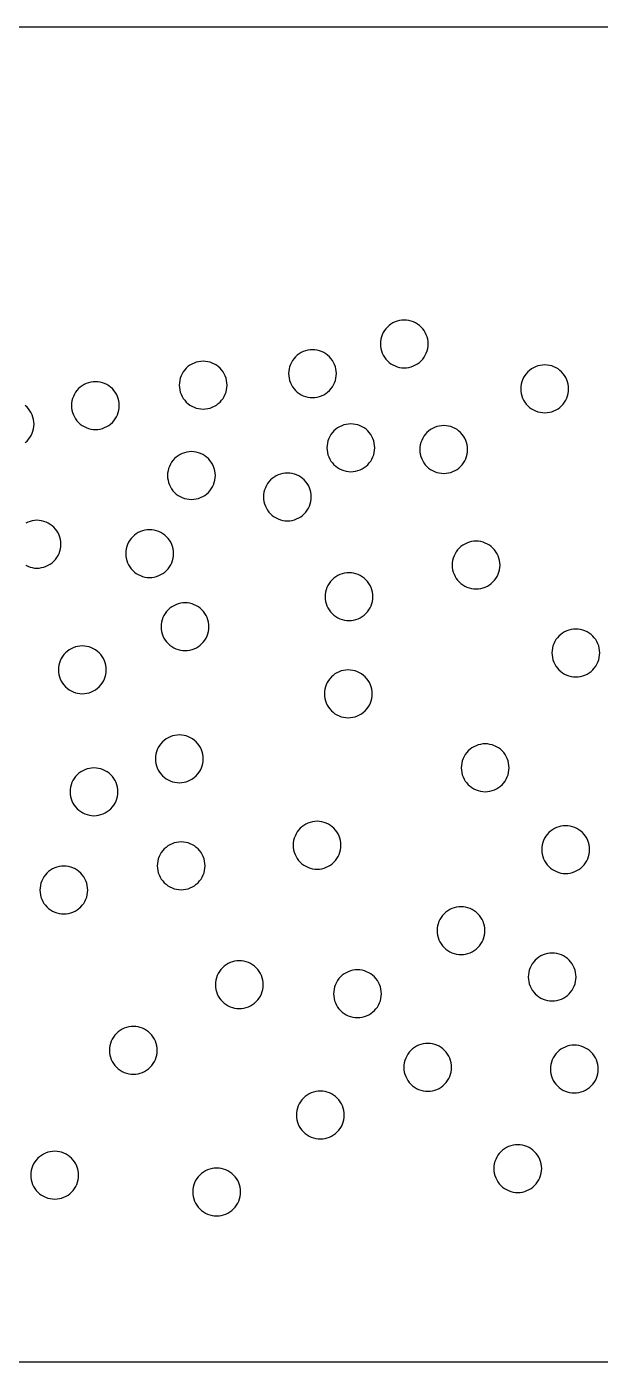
# Model space of a CAD drawing. Header units: millimetres. Extents: x 0 to 406, y 0 to 84.
# Drawn here: x 173.8 to 209.8, y 0 to 83.8 of the extents above; entities that cross this region are included whole.
import ezdxf

# ---------------------------------------------------------------- set-up
doc = ezdxf.new("R2010")
doc.units = ezdxf.units.MM

msp = doc.modelspace()

# ---------------------------------------------------------------- linework, layer by layer
at = {"color": 0}
for points in [[(0, 0), (0, 83.82), (406.4, 83.82), (406.4, 0), (0, 0)], [(198.567, 62.852), (198.666, 62.961), (198.753, 63.079), (198.829, 63.205), (198.892, 63.338), (198.942, 63.477), (198.977, 63.62), (198.999, 63.765), (199.006, 63.912), (198.999, 64.059), (198.977, 64.205), (198.942, 64.348), (198.892, 64.486), (198.829, 64.62), (198.753, 64.746), (198.666, 64.864), (198.567, 64.973), (198.458, 65.072), (198.34, 65.16), (198.213, 65.235), (198.08, 65.298), (197.942, 65.348), (197.799, 65.384), (197.653, 65.405), (197.506, 65.412), (197.359, 65.405), (197.214, 65.384), (197.071, 65.348), (196.932, 65.298), (196.799, 65.235), (196.673, 65.16), (196.555, 65.072), (196.446, 64.973), (196.347, 64.864), (196.259, 64.746), (196.183, 64.62), (196.12, 64.486), (196.071, 64.348), (196.035, 64.205), (196.013, 64.059), (196.006, 63.912), (196.013, 63.765), (196.035, 63.62), (196.071, 63.477), (196.12, 63.338), (196.183, 63.205), (196.259, 63.079), (196.347, 62.961), (196.446, 62.852), (196.555, 62.753), (196.673, 62.665), (196.799, 62.59), (196.932, 62.527), (197.071, 62.477), (197.214, 62.441), (197.359, 62.42), (197.506, 62.412), (197.653, 62.42), (197.799, 62.441), (197.942, 62.477), (198.08, 62.527), (198.213, 62.59), (198.34, 62.665), (198.458, 62.753), (198.567, 62.852)], [(192.808, 60.986), (192.907, 61.095), (192.994, 61.213), (193.07, 61.339), (193.133, 61.472), (193.183, 61.611), (193.218, 61.754), (193.24, 61.899), (193.247, 62.046), (193.24, 62.193), (193.218, 62.339), (193.183, 62.482), (193.133, 62.62), (193.07, 62.753), (192.994, 62.88), (192.907, 62.998), (192.808, 63.107), (192.699, 63.206), (192.581, 63.293), (192.454, 63.369), (192.321, 63.432), (192.183, 63.482), (192.04, 63.517), (191.894, 63.539), (191.747, 63.546), (191.6, 63.539), (191.455, 63.517), (191.312, 63.482), (191.173, 63.432), (191.04, 63.369), (190.914, 63.293), (190.796, 63.206), (190.686, 63.107), (190.588, 62.998), (190.5, 62.88), (190.424, 62.753), (190.361, 62.62), (190.312, 62.482), (190.276, 62.339), (190.254, 62.193), (190.247, 62.046), (190.254, 61.899), (190.276, 61.754), (190.312, 61.611), (190.361, 61.472), (190.424, 61.339), (190.5, 61.213), (190.588, 61.095), (190.686, 60.986), (190.796, 60.887), (190.914, 60.799), (191.04, 60.723), (191.173, 60.66), (191.312, 60.611), (191.455, 60.575), (191.6, 60.553), (191.747, 60.546), (191.894, 60.553), (192.04, 60.575), (192.183, 60.611), (192.321, 60.66), (192.454, 60.723), (192.581, 60.799), (192.699, 60.887), (192.808, 60.986)], [(185.838, 60.166), (185.947, 60.265), (186.046, 60.374), (186.133, 60.492), (186.209, 60.618), (186.272, 60.751), (186.321, 60.89), (186.357, 61.033), (186.379, 61.178), (186.386, 61.325), (186.379, 61.472), (186.357, 61.618), (186.321, 61.761), (186.272, 61.899), (186.209, 62.032), (186.133, 62.159), (186.046, 62.277), (185.947, 62.386), (185.838, 62.485), (185.719, 62.572), (185.593, 62.648), (185.46, 62.711), (185.321, 62.761), (185.179, 62.796), (185.033, 62.818), (184.886, 62.825), (184.739, 62.818), (184.593, 62.796), (184.451, 62.761), (184.312, 62.711), (184.179, 62.648), (184.053, 62.572), (183.934, 62.485), (183.825, 62.386), (183.727, 62.277), (183.639, 62.159), (183.563, 62.032), (183.5, 61.899), (183.451, 61.761), (183.415, 61.618), (183.393, 61.472), (183.386, 61.325), (183.393, 61.178), (183.415, 61.033), (183.451, 60.89), (183.5, 60.751), (183.563, 60.618), (183.639, 60.492), (183.727, 60.374), (183.825, 60.265), (183.934, 60.166), (184.053, 60.078), (184.179, 60.002), (184.312, 59.939), (184.451, 59.89), (184.593, 59.854), (184.739, 59.832), (184.886, 59.825), (185.033, 59.832), (185.179, 59.854), (185.321, 59.89), (185.46, 59.939), (185.593, 60.002), (185.719, 60.078), (185.838, 60.166)], [(207.275, 59.932), (207.385, 60.031), (207.483, 60.14), (207.571, 60.258), (207.647, 60.384), (207.71, 60.517), (207.759, 60.656), (207.795, 60.799), (207.817, 60.944), (207.824, 61.091), (207.817, 61.238), (207.795, 61.384), (207.759, 61.527), (207.71, 61.665), (207.647, 61.798), (207.571, 61.925), (207.483, 62.043), (207.385, 62.152), (207.275, 62.251), (207.157, 62.339), (207.031, 62.414), (206.898, 62.477), (206.759, 62.527), (206.616, 62.562), (206.471, 62.584), (206.324, 62.591), (206.177, 62.584), (206.031, 62.562), (205.888, 62.527), (205.75, 62.477), (205.617, 62.414), (205.49, 62.339), (205.372, 62.251), (205.263, 62.152), (205.164, 62.043), (205.077, 61.925), (205.001, 61.798), (204.938, 61.665), (204.888, 61.527), (204.853, 61.384), (204.831, 61.238), (204.824, 61.091), (204.831, 60.944), (204.853, 60.799), (204.888, 60.656), (204.938, 60.517), (205.001, 60.384), (205.077, 60.258), (205.164, 60.14), (205.263, 60.031), (205.372, 59.932), (205.49, 59.844), (205.617, 59.768), (205.75, 59.705), (205.888, 59.656), (206.031, 59.62), (206.177, 59.599), (206.324, 59.591), (206.471, 59.599), (206.616, 59.62), (206.759, 59.656), (206.898, 59.705), (207.031, 59.768), (207.157, 59.844), (207.275, 59.932)], [(179.187, 58.982), (179.286, 59.091), (179.373, 59.21), (179.449, 59.336), (179.512, 59.469), (179.562, 59.608), (179.597, 59.75), (179.619, 59.896), (179.626, 60.043), (179.619, 60.19), (179.597, 60.336), (179.562, 60.478), (179.512, 60.617), (179.449, 60.75), (179.373, 60.876), (179.286, 60.995), (179.187, 61.104), (179.078, 61.203), (178.96, 61.29), (178.833, 61.366), (178.7, 61.429), (178.562, 61.478), (178.419, 61.514), (178.273, 61.536), (178.126, 61.543), (177.979, 61.536), (177.834, 61.514), (177.691, 61.478), (177.552, 61.429), (177.419, 61.366), (177.293, 61.29), (177.175, 61.203), (177.066, 61.104), (176.967, 60.995), (176.879, 60.876), (176.803, 60.75), (176.74, 60.617), (176.691, 60.478), (176.655, 60.336), (176.633, 60.19), (176.626, 60.043), (176.633, 59.896), (176.655, 59.75), (176.691, 59.608), (176.74, 59.469), (176.803, 59.336), (176.879, 59.21), (176.967, 59.091), (177.066, 58.982), (177.175, 58.884), (177.293, 58.796), (177.419, 58.72), (177.552, 58.657), (177.691, 58.608), (177.834, 58.572), (177.979, 58.55), (178.126, 58.543), (178.273, 58.55), (178.419, 58.572), (178.562, 58.608), (178.7, 58.657), (178.833, 58.72), (178.96, 58.796), (179.078, 58.884), (179.187, 58.982)], [(173.832, 57.818), (173.931, 57.927), (174.019, 58.045), (174.095, 58.171), (174.157, 58.304), (174.207, 58.443), (174.243, 58.586), (174.264, 58.731), (174.272, 58.878), (174.264, 59.025), (174.243, 59.171), (174.207, 59.314), (174.157, 59.452), (174.095, 59.585), (174.019, 59.712), (173.931, 59.83), (173.832, 59.939), (173.723, 60.038)], [(195.216, 56.332), (195.315, 56.441), (195.403, 56.56), (195.479, 56.686), (195.541, 56.819), (195.591, 56.958), (195.627, 57.1), (195.648, 57.246), (195.656, 57.393), (195.648, 57.54), (195.627, 57.686), (195.591, 57.828), (195.541, 57.967), (195.479, 58.1), (195.403, 58.226), (195.315, 58.345), (195.216, 58.454), (195.107, 58.553), (194.989, 58.64), (194.863, 58.716), (194.73, 58.779), (194.591, 58.828), (194.448, 58.864), (194.303, 58.886), (194.156, 58.893), (194.009, 58.886), (193.863, 58.864), (193.72, 58.828), (193.582, 58.779), (193.449, 58.716), (193.322, 58.64), (193.204, 58.553), (193.095, 58.454), (192.996, 58.345), (192.908, 58.226), (192.833, 58.1), (192.77, 57.967), (192.72, 57.828), (192.684, 57.686), (192.663, 57.54), (192.656, 57.393), (192.663, 57.246), (192.684, 57.1), (192.72, 56.958), (192.77, 56.819), (192.833, 56.686), (192.908, 56.56), (192.996, 56.441), (193.095, 56.332), (193.204, 56.234), (193.322, 56.146), (193.449, 56.07), (193.582, 56.007), (193.72, 55.958), (193.863, 55.922), (194.009, 55.9), (194.156, 55.893), (194.303, 55.9), (194.448, 55.922), (194.591, 55.958), (194.73, 56.007), (194.863, 56.07), (194.989, 56.146), (195.107, 56.234), (195.216, 56.332)], [(201.047, 56.224), (201.146, 56.333), (201.234, 56.451), (201.309, 56.577), (201.372, 56.71), (201.422, 56.849), (201.457, 56.992), (201.479, 57.137), (201.486, 57.284), (201.479, 57.431), (201.457, 57.577), (201.422, 57.72), (201.372, 57.858), (201.309, 57.991), (201.234, 58.118), (201.146, 58.236), (201.047, 58.345), (200.938, 58.444), (200.82, 58.532), (200.693, 58.607), (200.56, 58.67), (200.422, 58.72), (200.279, 58.755), (200.133, 58.777), (199.986, 58.784), (199.839, 58.777), (199.694, 58.755), (199.551, 58.72), (199.412, 58.67), (199.279, 58.607), (199.153, 58.532), (199.035, 58.444), (198.926, 58.345), (198.827, 58.236), (198.739, 58.118), (198.663, 57.991), (198.6, 57.858), (198.551, 57.72), (198.515, 57.577), (198.494, 57.431), (198.486, 57.284), (198.494, 57.137), (198.515, 56.992), (198.551, 56.849), (198.6, 56.71), (198.663, 56.577), (198.739, 56.451), (198.827, 56.333), (198.926, 56.224), (199.035, 56.125), (199.153, 56.037), (199.279, 55.961), (199.412, 55.899), (199.551, 55.849), (199.694, 55.813), (199.839, 55.792), (199.986, 55.784), (200.133, 55.792), (200.279, 55.813), (200.422, 55.849), (200.56, 55.899), (200.693, 55.961), (200.82, 56.037), (200.938, 56.125), (201.047, 56.224)], [(173.723, 57.719), (173.832, 57.818)], [(185.212, 54.591), (185.311, 54.7), (185.399, 54.818), (185.475, 54.944), (185.538, 55.077), (185.587, 55.216), (185.623, 55.359), (185.645, 55.504), (185.652, 55.651), (185.645, 55.798), (185.623, 55.944), (185.587, 56.087), (185.538, 56.225), (185.475, 56.358), (185.399, 56.485), (185.311, 56.603), (185.212, 56.712), (185.103, 56.811), (184.985, 56.899), (184.859, 56.974), (184.726, 57.037), (184.587, 57.087), (184.444, 57.123), (184.299, 57.144), (184.152, 57.151), (184.005, 57.144), (183.859, 57.123), (183.716, 57.087), (183.578, 57.037), (183.445, 56.974), (183.318, 56.899), (183.2, 56.811), (183.091, 56.712), (182.992, 56.603), (182.905, 56.485), (182.829, 56.358), (182.766, 56.225), (182.716, 56.087), (182.681, 55.944), (182.659, 55.798), (182.652, 55.651), (182.659, 55.504), (182.681, 55.359), (182.716, 55.216), (182.766, 55.077), (182.829, 54.944), (182.905, 54.818), (182.992, 54.7), (183.091, 54.591), (183.2, 54.492), (183.318, 54.404), (183.445, 54.328), (183.578, 54.266), (183.716, 54.216), (183.859, 54.18), (184.005, 54.159), (184.152, 54.151), (184.299, 54.159), (184.444, 54.18), (184.587, 54.216), (184.726, 54.266), (184.859, 54.328), (184.985, 54.404), (185.103, 54.492), (185.212, 54.591)], [(191.236, 53.251), (191.335, 53.36), (191.423, 53.478), (191.498, 53.604), (191.561, 53.737), (191.611, 53.876), (191.647, 54.019), (191.668, 54.164), (191.675, 54.311), (191.668, 54.458), (191.647, 54.604), (191.611, 54.747), (191.561, 54.885), (191.498, 55.019), (191.423, 55.145), (191.335, 55.263), (191.236, 55.372), (191.127, 55.471), (191.009, 55.559), (190.883, 55.634), (190.749, 55.697), (190.611, 55.747), (190.468, 55.783), (190.322, 55.804), (190.175, 55.811), (190.028, 55.804), (189.883, 55.783), (189.74, 55.747), (189.601, 55.697), (189.468, 55.634), (189.342, 55.559), (189.224, 55.471), (189.115, 55.372), (189.016, 55.263), (188.928, 55.145), (188.853, 55.019), (188.79, 54.885), (188.74, 54.747), (188.704, 54.604), (188.683, 54.458), (188.675, 54.311), (188.683, 54.164), (188.704, 54.019), (188.74, 53.876), (188.79, 53.737), (188.853, 53.604), (188.928, 53.478), (189.016, 53.36), (189.115, 53.251), (189.224, 53.152), (189.342, 53.064), (189.468, 52.989), (189.601, 52.926), (189.74, 52.876), (189.883, 52.84), (190.028, 52.819), (190.175, 52.811), (190.322, 52.819), (190.468, 52.84), (190.611, 52.876), (190.749, 52.926), (190.883, 52.989), (191.009, 53.064), (191.127, 53.152), (191.236, 53.251)], [(175.517, 50.281), (175.616, 50.39), (175.704, 50.509), (175.779, 50.635), (175.842, 50.768), (175.892, 50.906), (175.928, 51.049), (175.949, 51.195), (175.956, 51.342), (175.949, 51.489), (175.928, 51.635), (175.892, 51.777), (175.842, 51.916), (175.779, 52.049), (175.704, 52.175), (175.616, 52.294), (175.517, 52.403), (175.408, 52.501), (175.29, 52.589), (175.164, 52.665), (175.03, 52.728), (174.892, 52.777), (174.749, 52.813), (174.603, 52.835), (174.456, 52.842), (174.309, 52.835), (174.164, 52.813), (174.021, 52.777), (173.882, 52.728), (173.749, 52.665)], [(182.586, 49.693), (182.685, 49.802), (182.773, 49.921), (182.848, 50.047), (182.911, 50.18), (182.961, 50.318), (182.997, 50.461), (183.018, 50.607), (183.025, 50.754), (183.018, 50.901), (182.997, 51.046), (182.961, 51.189), (182.911, 51.328), (182.848, 51.461), (182.773, 51.587), (182.685, 51.705), (182.586, 51.815), (182.477, 51.913), (182.359, 52.001), (182.233, 52.077), (182.099, 52.14), (181.961, 52.189), (181.818, 52.225), (181.672, 52.247), (181.525, 52.254), (181.378, 52.247), (181.233, 52.225), (181.09, 52.189), (180.951, 52.14), (180.818, 52.077), (180.692, 52.001), (180.574, 51.913), (180.465, 51.815), (180.366, 51.705), (180.278, 51.587), (180.203, 51.461), (180.14, 51.328), (180.09, 51.189), (180.054, 51.046), (180.033, 50.901), (180.025, 50.754), (180.033, 50.607), (180.054, 50.461), (180.09, 50.318), (180.14, 50.18), (180.203, 50.047), (180.278, 49.921), (180.366, 49.802), (180.465, 49.693), (180.574, 49.594), (180.692, 49.507), (180.818, 49.431), (180.951, 49.368), (181.09, 49.318), (181.233, 49.283), (181.378, 49.261), (181.525, 49.254), (181.672, 49.261), (181.818, 49.283), (181.961, 49.318), (182.099, 49.368), (182.233, 49.431), (182.359, 49.507), (182.477, 49.594), (182.586, 49.693)], [(203.076, 48.972), (203.175, 49.081), (203.263, 49.199), (203.339, 49.325), (203.402, 49.458), (203.451, 49.597), (203.487, 49.74), (203.509, 49.885), (203.516, 50.032), (203.509, 50.179), (203.487, 50.325), (203.451, 50.468), (203.402, 50.606), (203.339, 50.74), (203.263, 50.866), (203.175, 50.984), (203.076, 51.093), (202.967, 51.192), (202.849, 51.28), (202.723, 51.355), (202.59, 51.418), (202.451, 51.468), (202.308, 51.504), (202.163, 51.525), (202.016, 51.532), (201.869, 51.525), (201.723, 51.504), (201.58, 51.468), (201.442, 51.418), (201.309, 51.355), (201.182, 51.28), (201.064, 51.192), (200.955, 51.093), (200.856, 50.984), (200.769, 50.866), (200.693, 50.74), (200.63, 50.606), (200.58, 50.468), (200.545, 50.325), (200.523, 50.179), (200.516, 50.032), (200.523, 49.885), (200.545, 49.74), (200.58, 49.597), (200.63, 49.458), (200.693, 49.325), (200.769, 49.199), (200.856, 49.081), (200.955, 48.972), (201.064, 48.873), (201.182, 48.785), (201.309, 48.71), (201.442, 48.647), (201.58, 48.597), (201.723, 48.561), (201.869, 48.54), (202.016, 48.532), (202.163, 48.54), (202.308, 48.561), (202.451, 48.597), (202.59, 48.647), (202.723, 48.71), (202.849, 48.785), (202.967, 48.873), (203.076, 48.972)], [(173.749, 50.019), (173.882, 49.956), (174.021, 49.907), (174.164, 49.871), (174.309, 49.849), (174.456, 49.842), (174.603, 49.849), (174.749, 49.871), (174.892, 49.907), (175.03, 49.956), (175.164, 50.019), (175.29, 50.095), (175.408, 50.182), (175.517, 50.281)], [(195.1, 46.988), (195.199, 47.097), (195.287, 47.215), (195.363, 47.341), (195.426, 47.474), (195.475, 47.613), (195.511, 47.756), (195.533, 47.901), (195.54, 48.048), (195.533, 48.196), (195.511, 48.341), (195.475, 48.484), (195.426, 48.623), (195.363, 48.756), (195.287, 48.882), (195.199, 49), (195.1, 49.109), (194.991, 49.208), (194.873, 49.296), (194.747, 49.371), (194.614, 49.434), (194.475, 49.484), (194.332, 49.52), (194.187, 49.541), (194.04, 49.548), (193.893, 49.541), (193.747, 49.52), (193.604, 49.484), (193.466, 49.434), (193.333, 49.371), (193.206, 49.296), (193.088, 49.208), (192.979, 49.109), (192.88, 49), (192.793, 48.882), (192.717, 48.756), (192.654, 48.623), (192.604, 48.484), (192.569, 48.341), (192.547, 48.196), (192.54, 48.048), (192.547, 47.901), (192.569, 47.756), (192.604, 47.613), (192.654, 47.474), (192.717, 47.341), (192.793, 47.215), (192.88, 47.097), (192.979, 46.988), (193.088, 46.889), (193.206, 46.801), (193.333, 46.726), (193.466, 46.663), (193.604, 46.613), (193.747, 46.577), (193.893, 46.556), (194.04, 46.548), (194.187, 46.556), (194.332, 46.577), (194.475, 46.613), (194.614, 46.663), (194.747, 46.726), (194.873, 46.801), (194.991, 46.889), (195.1, 46.988)], [(184.812, 45.101), (184.911, 45.21), (184.999, 45.328), (185.074, 45.455), (185.137, 45.588), (185.187, 45.726), (185.223, 45.869), (185.244, 46.015), (185.252, 46.162), (185.244, 46.309), (185.223, 46.454), (185.187, 46.597), (185.137, 46.736), (185.074, 46.869), (184.999, 46.995), (184.911, 47.113), (184.812, 47.222), (184.703, 47.321), (184.585, 47.409), (184.459, 47.485), (184.326, 47.547), (184.187, 47.597), (184.044, 47.633), (183.899, 47.654), (183.752, 47.662), (183.605, 47.654), (183.459, 47.633), (183.316, 47.597), (183.178, 47.547), (183.044, 47.485), (182.918, 47.409), (182.8, 47.321), (182.691, 47.222), (182.592, 47.113), (182.504, 46.995), (182.429, 46.869), (182.366, 46.736), (182.316, 46.597), (182.28, 46.454), (182.259, 46.309), (182.252, 46.162), (182.259, 46.015), (182.28, 45.869), (182.316, 45.726), (182.366, 45.588), (182.429, 45.455), (182.504, 45.328), (182.592, 45.21), (182.691, 45.101), (182.8, 45.002), (182.918, 44.914), (183.044, 44.839), (183.178, 44.776), (183.316, 44.726), (183.459, 44.69), (183.605, 44.669), (183.752, 44.662), (183.899, 44.669), (184.044, 44.69), (184.187, 44.726), (184.326, 44.776), (184.459, 44.839), (184.585, 44.914), (184.703, 45.002), (184.812, 45.101)], [(209.336, 43.459), (209.435, 43.568), (209.523, 43.686), (209.598, 43.812), (209.661, 43.945), (209.711, 44.084), (209.747, 44.227), (209.768, 44.372), (209.776, 44.519), (209.768, 44.666), (209.747, 44.812), (209.711, 44.955), (209.661, 45.093), (209.598, 45.226), (209.523, 45.353), (209.435, 45.471), (209.336, 45.58), (209.227, 45.679), (209.109, 45.766), (208.983, 45.842), (208.85, 45.905), (208.711, 45.955), (208.568, 45.99), (208.423, 46.012), (208.276, 46.019), (208.129, 46.012), (207.983, 45.99), (207.84, 45.955), (207.702, 45.905), (207.568, 45.842), (207.442, 45.766), (207.324, 45.679), (207.215, 45.58), (207.116, 45.471), (207.028, 45.353), (206.953, 45.226), (206.89, 45.093), (206.84, 44.955), (206.804, 44.812), (206.783, 44.666), (206.776, 44.519), (206.783, 44.372), (206.804, 44.227), (206.84, 44.084), (206.89, 43.945), (206.953, 43.812), (207.028, 43.686), (207.116, 43.568), (207.215, 43.459), (207.324, 43.36), (207.442, 43.272), (207.568, 43.196), (207.702, 43.133), (207.84, 43.084), (207.983, 43.048), (208.129, 43.026), (208.276, 43.019), (208.423, 43.026), (208.568, 43.048), (208.711, 43.084), (208.85, 43.133), (208.983, 43.196), (209.109, 43.272), (209.227, 43.36), (209.336, 43.459)], [(178.364, 42.398), (178.463, 42.507), (178.55, 42.625), (178.626, 42.751), (178.689, 42.884), (178.739, 43.023), (178.774, 43.166), (178.796, 43.311), (178.803, 43.458), (178.796, 43.605), (178.774, 43.751), (178.739, 43.894), (178.689, 44.032), (178.626, 44.165), (178.55, 44.292), (178.463, 44.41), (178.364, 44.519), (178.255, 44.618), (178.137, 44.705), (178.01, 44.781), (177.877, 44.844), (177.739, 44.894), (177.596, 44.929), (177.45, 44.951), (177.303, 44.958), (177.156, 44.951), (177.011, 44.929), (176.868, 44.894), (176.729, 44.844), (176.596, 44.781), (176.47, 44.705), (176.352, 44.618), (176.243, 44.519), (176.144, 44.41), (176.056, 44.292), (175.98, 44.165), (175.917, 44.032), (175.868, 43.894), (175.832, 43.751), (175.81, 43.605), (175.803, 43.458), (175.81, 43.311), (175.832, 43.166), (175.868, 43.023), (175.917, 42.884), (175.98, 42.751), (176.056, 42.625), (176.144, 42.507), (176.243, 42.398), (176.352, 42.299), (176.47, 42.211), (176.596, 42.135), (176.729, 42.072), (176.868, 42.023), (177.011, 41.987), (177.156, 41.966), (177.303, 41.958), (177.45, 41.966), (177.596, 41.987), (177.739, 42.023), (177.877, 42.072), (178.01, 42.135), (178.137, 42.211), (178.255, 42.299), (178.364, 42.398)], [(195.054, 40.891), (195.153, 41), (195.24, 41.118), (195.316, 41.245), (195.379, 41.378), (195.429, 41.516), (195.464, 41.659), (195.486, 41.805), (195.493, 41.952), (195.486, 42.099), (195.464, 42.244), (195.429, 42.387), (195.379, 42.526), (195.316, 42.659), (195.24, 42.785), (195.153, 42.903), (195.054, 43.012), (194.945, 43.111), (194.827, 43.199), (194.7, 43.275), (194.567, 43.338), (194.429, 43.387), (194.286, 43.423), (194.14, 43.445), (193.993, 43.452), (193.846, 43.445), (193.701, 43.423), (193.558, 43.387), (193.419, 43.338), (193.286, 43.275), (193.16, 43.199), (193.042, 43.111), (192.933, 43.012), (192.834, 42.903), (192.746, 42.785), (192.67, 42.659), (192.607, 42.526), (192.558, 42.387), (192.522, 42.244), (192.5, 42.099), (192.493, 41.952), (192.5, 41.805), (192.522, 41.659), (192.558, 41.516), (192.607, 41.378), (192.67, 41.245), (192.746, 41.118), (192.834, 41), (192.933, 40.891), (193.042, 40.792), (193.16, 40.705), (193.286, 40.629), (193.419, 40.566), (193.558, 40.516), (193.701, 40.481), (193.846, 40.459), (193.993, 40.452), (194.14, 40.459), (194.286, 40.481), (194.429, 40.516), (194.567, 40.566), (194.7, 40.629), (194.827, 40.705), (194.945, 40.792), (195.054, 40.891)], [(184.346, 36.713), (184.455, 36.812), (184.553, 36.921), (184.641, 37.039), (184.717, 37.165), (184.78, 37.298), (184.829, 37.437), (184.865, 37.58), (184.887, 37.725), (184.894, 37.872), (184.887, 38.019), (184.865, 38.165), (184.829, 38.308), (184.78, 38.446), (184.717, 38.579), (184.641, 38.706), (184.553, 38.824), (184.455, 38.933), (184.346, 39.032), (184.227, 39.12), (184.101, 39.195), (183.968, 39.258), (183.829, 39.308), (183.687, 39.344), (183.541, 39.365), (183.394, 39.372), (183.247, 39.365), (183.101, 39.344), (182.958, 39.308), (182.82, 39.258), (182.687, 39.195), (182.561, 39.12), (182.442, 39.032), (182.333, 38.933), (182.234, 38.824), (182.147, 38.706), (182.071, 38.579), (182.008, 38.446), (181.959, 38.308), (181.923, 38.165), (181.901, 38.019), (181.894, 37.872), (181.901, 37.725), (181.923, 37.58), (181.959, 37.437), (182.008, 37.298), (182.071, 37.165), (182.147, 37.039), (182.234, 36.921), (182.333, 36.812), (182.442, 36.713), (182.561, 36.625), (182.687, 36.55), (182.82, 36.487), (182.958, 36.437), (183.101, 36.401), (183.247, 36.38), (183.394, 36.372), (183.541, 36.38), (183.687, 36.401), (183.829, 36.437), (183.968, 36.487), (184.101, 36.55), (184.227, 36.625), (184.346, 36.713)], [(203.647, 36.25), (203.746, 36.359), (203.834, 36.478), (203.91, 36.604), (203.972, 36.737), (204.022, 36.875), (204.058, 37.018), (204.079, 37.164), (204.087, 37.311), (204.079, 37.458), (204.058, 37.604), (204.022, 37.746), (203.972, 37.885), (203.91, 38.018), (203.834, 38.144), (203.746, 38.262), (203.647, 38.372), (203.538, 38.47), (203.42, 38.558), (203.294, 38.634), (203.161, 38.697), (203.022, 38.746), (202.879, 38.782), (202.734, 38.804), (202.587, 38.811), (202.44, 38.804), (202.294, 38.782), (202.151, 38.746), (202.013, 38.697), (201.88, 38.634), (201.753, 38.558), (201.635, 38.47), (201.526, 38.372), (201.427, 38.262), (201.339, 38.144), (201.264, 38.018), (201.201, 37.885), (201.151, 37.746), (201.115, 37.604), (201.094, 37.458), (201.087, 37.311), (201.094, 37.164), (201.115, 37.018), (201.151, 36.875), (201.201, 36.737), (201.264, 36.604), (201.339, 36.478), (201.427, 36.359), (201.526, 36.25), (201.635, 36.151), (201.753, 36.064), (201.88, 35.988), (202.013, 35.925), (202.151, 35.875), (202.294, 35.84), (202.44, 35.818), (202.587, 35.811), (202.734, 35.818), (202.879, 35.84), (203.022, 35.875), (203.161, 35.925), (203.294, 35.988), (203.42, 36.064), (203.538, 36.151), (203.647, 36.25)], [(179.097, 34.743), (179.196, 34.852), (179.284, 34.971), (179.359, 35.097), (179.422, 35.23), (179.472, 35.369), (179.507, 35.511), (179.529, 35.657), (179.536, 35.804), (179.529, 35.951), (179.507, 36.097), (179.472, 36.239), (179.422, 36.378), (179.359, 36.511), (179.284, 36.637), (179.196, 36.756), (179.097, 36.865), (178.988, 36.964), (178.87, 37.051), (178.743, 37.127), (178.61, 37.19), (178.472, 37.239), (178.329, 37.275), (178.183, 37.297), (178.036, 37.304), (177.889, 37.297), (177.744, 37.275), (177.601, 37.239), (177.462, 37.19), (177.329, 37.127), (177.203, 37.051), (177.085, 36.964), (176.976, 36.865), (176.877, 36.756), (176.789, 36.637), (176.713, 36.511), (176.65, 36.378), (176.601, 36.239), (176.565, 36.097), (176.544, 35.951), (176.536, 35.804), (176.544, 35.657), (176.565, 35.511), (176.601, 35.369), (176.65, 35.23), (176.713, 35.097), (176.789, 34.971), (176.877, 34.852), (176.976, 34.743), (177.085, 34.644), (177.203, 34.557), (177.329, 34.481), (177.462, 34.418), (177.601, 34.369), (177.744, 34.333), (177.889, 34.311), (178.036, 34.304), (178.183, 34.311), (178.329, 34.333), (178.472, 34.369), (178.61, 34.418), (178.743, 34.481), (178.87, 34.557), (178.988, 34.644), (179.097, 34.743)], [(193.098, 31.39), (193.197, 31.499), (193.285, 31.617), (193.36, 31.743), (193.423, 31.876), (193.473, 32.015), (193.509, 32.158), (193.53, 32.303), (193.537, 32.451), (193.53, 32.598), (193.509, 32.743), (193.473, 32.886), (193.423, 33.025), (193.36, 33.158), (193.285, 33.284), (193.197, 33.402), (193.098, 33.511), (192.989, 33.61), (192.871, 33.698), (192.745, 33.773), (192.611, 33.836), (192.473, 33.886), (192.33, 33.922), (192.184, 33.943), (192.037, 33.951), (191.89, 33.943), (191.745, 33.922), (191.602, 33.886), (191.463, 33.836), (191.33, 33.773), (191.204, 33.698), (191.086, 33.61), (190.977, 33.511), (190.878, 33.402), (190.79, 33.284), (190.715, 33.158), (190.652, 33.025), (190.602, 32.886), (190.566, 32.743), (190.545, 32.598), (190.537, 32.451), (190.545, 32.303), (190.566, 32.158), (190.602, 32.015), (190.652, 31.876), (190.715, 31.743), (190.79, 31.617), (190.878, 31.499), (190.977, 31.39), (191.086, 31.291), (191.204, 31.203), (191.33, 31.128), (191.463, 31.065), (191.602, 31.015), (191.745, 30.979), (191.89, 30.958), (192.037, 30.951), (192.184, 30.958), (192.33, 30.979), (192.473, 31.015), (192.611, 31.065), (192.745, 31.128), (192.871, 31.203), (192.989, 31.291), (193.098, 31.39)], [(208.696, 31.118), (208.795, 31.227), (208.883, 31.345), (208.958, 31.471), (209.021, 31.604), (209.071, 31.743), (209.107, 31.886), (209.128, 32.031), (209.135, 32.178), (209.128, 32.325), (209.107, 32.471), (209.071, 32.614), (209.021, 32.752), (208.958, 32.885), (208.883, 33.012), (208.795, 33.13), (208.696, 33.239), (208.587, 33.338), (208.469, 33.425), (208.343, 33.501), (208.21, 33.564), (208.071, 33.614), (207.928, 33.649), (207.783, 33.671), (207.635, 33.678), (207.488, 33.671), (207.343, 33.649), (207.2, 33.614), (207.061, 33.564), (206.928, 33.501), (206.802, 33.425), (206.684, 33.338), (206.575, 33.239), (206.476, 33.13), (206.388, 33.012), (206.313, 32.885), (206.25, 32.752), (206.2, 32.614), (206.164, 32.471), (206.143, 32.325), (206.135, 32.178), (206.143, 32.031), (206.164, 31.886), (206.2, 31.743), (206.25, 31.604), (206.313, 31.471), (206.388, 31.345), (206.476, 31.227), (206.575, 31.118), (206.684, 31.019), (206.802, 30.931), (206.928, 30.855), (207.061, 30.792), (207.2, 30.743), (207.343, 30.707), (207.488, 30.685), (207.635, 30.678), (207.783, 30.685), (207.928, 30.707), (208.071, 30.743), (208.21, 30.792), (208.343, 30.855), (208.469, 30.931), (208.587, 31.019), (208.696, 31.118)], [(184.567, 30.098), (184.666, 30.207), (184.753, 30.325), (184.829, 30.452), (184.892, 30.585), (184.942, 30.723), (184.977, 30.866), (184.999, 31.012), (185.006, 31.159), (184.999, 31.306), (184.977, 31.451), (184.942, 31.594), (184.892, 31.733), (184.829, 31.866), (184.753, 31.992), (184.666, 32.11), (184.567, 32.219), (184.458, 32.318), (184.34, 32.406), (184.213, 32.482), (184.08, 32.544), (183.942, 32.594), (183.799, 32.63), (183.653, 32.651), (183.506, 32.659), (183.359, 32.651), (183.214, 32.63), (183.071, 32.594), (182.932, 32.544), (182.799, 32.482), (182.673, 32.406), (182.555, 32.318), (182.446, 32.219), (182.347, 32.11), (182.259, 31.992), (182.183, 31.866), (182.12, 31.733), (182.071, 31.594), (182.035, 31.451), (182.013, 31.306), (182.006, 31.159), (182.013, 31.012), (182.035, 30.866), (182.071, 30.723), (182.12, 30.585), (182.183, 30.452), (182.259, 30.325), (182.347, 30.207), (182.446, 30.098), (182.555, 29.999), (182.673, 29.911), (182.799, 29.836), (182.932, 29.773), (183.071, 29.723), (183.214, 29.687), (183.359, 29.666), (183.506, 29.659), (183.653, 29.666), (183.799, 29.687), (183.942, 29.723), (184.08, 29.773), (184.213, 29.836), (184.34, 29.911), (184.458, 29.999), (184.567, 30.098)], [(177.203, 28.576), (177.302, 28.685), (177.39, 28.803), (177.465, 28.929), (177.528, 29.062), (177.578, 29.201), (177.614, 29.344), (177.635, 29.489), (177.642, 29.636), (177.635, 29.783), (177.614, 29.929), (177.578, 30.072), (177.528, 30.21), (177.465, 30.343), (177.39, 30.47), (177.302, 30.588), (177.203, 30.697), (177.094, 30.796), (176.976, 30.883), (176.849, 30.959), (176.716, 31.022), (176.578, 31.072), (176.435, 31.107), (176.289, 31.129), (176.142, 31.136), (175.995, 31.129), (175.85, 31.107), (175.707, 31.072), (175.568, 31.022), (175.435, 30.959), (175.309, 30.883), (175.191, 30.796), (175.082, 30.697), (174.983, 30.588), (174.895, 30.47), (174.819, 30.343), (174.757, 30.21), (174.707, 30.072), (174.671, 29.929), (174.65, 29.783), (174.642, 29.636), (174.65, 29.489), (174.671, 29.344), (174.707, 29.201), (174.757, 29.062), (174.819, 28.929), (174.895, 28.803), (174.983, 28.685), (175.082, 28.576), (175.191, 28.477), (175.309, 28.389), (175.435, 28.313), (175.568, 28.25), (175.707, 28.201), (175.85, 28.165), (175.995, 28.143), (176.142, 28.136), (176.289, 28.143), (176.435, 28.165), (176.578, 28.201), (176.716, 28.25), (176.849, 28.313), (176.976, 28.389), (177.094, 28.477), (177.203, 28.576)], [(202.129, 26.031), (202.228, 26.14), (202.316, 26.258), (202.392, 26.384), (202.455, 26.517), (202.504, 26.656), (202.54, 26.799), (202.562, 26.944), (202.569, 27.091), (202.562, 27.238), (202.54, 27.384), (202.504, 27.527), (202.455, 27.665), (202.392, 27.799), (202.316, 27.925), (202.228, 28.043), (202.129, 28.152), (202.02, 28.251), (201.902, 28.339), (201.776, 28.414), (201.643, 28.477), (201.504, 28.527), (201.361, 28.563), (201.216, 28.584), (201.069, 28.591), (200.922, 28.584), (200.776, 28.563), (200.633, 28.527), (200.495, 28.477), (200.362, 28.414), (200.235, 28.339), (200.117, 28.251), (200.008, 28.152), (199.909, 28.043), (199.822, 27.925), (199.746, 27.799), (199.683, 27.665), (199.633, 27.527), (199.598, 27.384), (199.576, 27.238), (199.569, 27.091), (199.576, 26.944), (199.598, 26.799), (199.633, 26.656), (199.683, 26.517), (199.746, 26.384), (199.822, 26.258), (199.909, 26.14), (200.008, 26.031), (200.117, 25.932), (200.235, 25.844), (200.362, 25.769), (200.495, 25.706), (200.633, 25.656), (200.776, 25.62), (200.922, 25.599), (201.069, 25.591), (201.216, 25.599), (201.361, 25.62), (201.504, 25.656), (201.643, 25.706), (201.776, 25.769), (201.902, 25.844), (202.02, 25.932), (202.129, 26.031)], [(188.215, 22.634), (188.314, 22.743), (188.402, 22.862), (188.477, 22.988), (188.54, 23.121), (188.59, 23.26), (188.626, 23.402), (188.647, 23.548), (188.654, 23.695), (188.647, 23.842), (188.626, 23.988), (188.59, 24.13), (188.54, 24.269), (188.477, 24.402), (188.402, 24.528), (188.314, 24.647), (188.215, 24.756), (188.106, 24.854), (187.988, 24.942), (187.862, 25.018), (187.729, 25.081), (187.59, 25.13), (187.447, 25.166), (187.302, 25.188), (187.154, 25.195), (187.007, 25.188), (186.862, 25.166), (186.719, 25.13), (186.58, 25.081), (186.447, 25.018), (186.321, 24.942), (186.203, 24.854), (186.094, 24.756), (185.995, 24.647), (185.907, 24.528), (185.832, 24.402), (185.769, 24.269), (185.719, 24.13), (185.683, 23.988), (185.662, 23.842), (185.654, 23.695), (185.662, 23.548), (185.683, 23.402), (185.719, 23.26), (185.769, 23.121), (185.832, 22.988), (185.907, 22.862), (185.995, 22.743), (186.094, 22.634), (186.203, 22.535), (186.321, 22.448), (186.447, 22.372), (186.58, 22.309), (186.719, 22.26), (186.862, 22.224), (187.007, 22.202), (187.154, 22.195), (187.302, 22.202), (187.447, 22.224), (187.59, 22.26), (187.729, 22.309), (187.862, 22.372), (187.988, 22.448), (188.106, 22.535), (188.215, 22.634)], [(207.851, 23.12), (207.95, 23.229), (208.038, 23.347), (208.113, 23.473), (208.176, 23.606), (208.226, 23.745), (208.262, 23.888), (208.283, 24.033), (208.291, 24.18), (208.283, 24.328), (208.262, 24.473), (208.226, 24.616), (208.176, 24.755), (208.113, 24.888), (208.038, 25.014), (207.95, 25.132), (207.851, 25.241), (207.742, 25.34), (207.624, 25.428), (207.498, 25.503), (207.365, 25.566), (207.226, 25.616), (207.083, 25.652), (206.938, 25.673), (206.791, 25.68), (206.644, 25.673), (206.498, 25.652), (206.355, 25.616), (206.217, 25.566), (206.083, 25.503), (205.957, 25.428), (205.839, 25.34), (205.73, 25.241), (205.631, 25.132), (205.543, 25.014), (205.468, 24.888), (205.405, 24.755), (205.355, 24.616), (205.319, 24.473), (205.298, 24.328), (205.291, 24.18), (205.298, 24.033), (205.319, 23.888), (205.355, 23.745), (205.405, 23.606), (205.468, 23.473), (205.543, 23.347), (205.631, 23.229), (205.73, 23.12), (205.839, 23.021), (205.957, 22.933), (206.083, 22.858), (206.217, 22.795), (206.355, 22.745), (206.498, 22.709), (206.644, 22.688), (206.791, 22.68), (206.938, 22.688), (207.083, 22.709), (207.226, 22.745), (207.365, 22.795), (207.498, 22.858), (207.624, 22.933), (207.742, 23.021), (207.851, 23.12)], [(195.631, 22.068), (195.73, 22.177), (195.818, 22.295), (195.894, 22.422), (195.956, 22.555), (196.006, 22.693), (196.042, 22.836), (196.063, 22.982), (196.071, 23.129), (196.063, 23.276), (196.042, 23.421), (196.006, 23.564), (195.956, 23.703), (195.894, 23.836), (195.818, 23.962), (195.73, 24.08), (195.631, 24.189), (195.522, 24.288), (195.404, 24.376), (195.278, 24.452), (195.145, 24.515), (195.006, 24.564), (194.863, 24.6), (194.718, 24.621), (194.571, 24.629), (194.424, 24.621), (194.278, 24.6), (194.135, 24.564), (193.997, 24.515), (193.864, 24.452), (193.737, 24.376), (193.619, 24.288), (193.51, 24.189), (193.411, 24.08), (193.323, 23.962), (193.248, 23.836), (193.185, 23.703), (193.135, 23.564), (193.099, 23.421), (193.078, 23.276), (193.071, 23.129), (193.078, 22.982), (193.099, 22.836), (193.135, 22.693), (193.185, 22.555), (193.248, 22.422), (193.323, 22.295), (193.411, 22.177), (193.51, 22.068), (193.619, 21.969), (193.737, 21.881), (193.864, 21.806), (193.997, 21.743), (194.135, 21.693), (194.278, 21.658), (194.424, 21.636), (194.571, 21.629), (194.718, 21.636), (194.863, 21.658), (195.006, 21.693), (195.145, 21.743), (195.278, 21.806), (195.404, 21.881), (195.522, 21.969), (195.631, 22.068)], [(181.567, 18.514), (181.666, 18.623), (181.754, 18.742), (181.829, 18.868), (181.892, 19.001), (181.942, 19.139), (181.978, 19.282), (181.999, 19.428), (182.006, 19.575), (181.999, 19.722), (181.978, 19.867), (181.942, 20.01), (181.892, 20.149), (181.829, 20.282), (181.754, 20.408), (181.666, 20.526), (181.567, 20.636), (181.458, 20.734), (181.34, 20.822), (181.213, 20.898), (181.08, 20.961), (180.942, 21.01), (180.799, 21.046), (180.653, 21.068), (180.506, 21.075), (180.359, 21.068), (180.214, 21.046), (180.071, 21.01), (179.932, 20.961), (179.799, 20.898), (179.673, 20.822), (179.555, 20.734), (179.446, 20.636), (179.347, 20.526), (179.259, 20.408), (179.183, 20.282), (179.121, 20.149), (179.071, 20.01), (179.035, 19.867), (179.014, 19.722), (179.006, 19.575), (179.014, 19.428), (179.035, 19.282), (179.071, 19.139), (179.121, 19.001), (179.183, 18.868), (179.259, 18.742), (179.347, 18.623), (179.446, 18.514), (179.555, 18.415), (179.673, 18.328), (179.799, 18.252), (179.932, 18.189), (180.071, 18.139), (180.214, 18.104), (180.359, 18.082), (180.506, 18.075), (180.653, 18.082), (180.799, 18.104), (180.942, 18.139), (181.08, 18.189), (181.213, 18.252), (181.34, 18.328), (181.458, 18.415), (181.567, 18.514)], [(200.043, 17.448), (200.142, 17.557), (200.23, 17.675), (200.305, 17.801), (200.368, 17.934), (200.418, 18.073), (200.454, 18.216), (200.475, 18.361), (200.482, 18.508), (200.475, 18.655), (200.454, 18.801), (200.418, 18.944), (200.368, 19.082), (200.305, 19.215), (200.23, 19.342), (200.142, 19.46), (200.043, 19.569), (199.934, 19.668), (199.816, 19.755), (199.69, 19.831), (199.556, 19.894), (199.418, 19.944), (199.275, 19.979), (199.129, 20.001), (198.982, 20.008), (198.835, 20.001), (198.69, 19.979), (198.547, 19.944), (198.408, 19.894), (198.275, 19.831), (198.149, 19.755), (198.031, 19.668), (197.922, 19.569), (197.823, 19.46), (197.735, 19.342), (197.66, 19.215), (197.597, 19.082), (197.547, 18.944), (197.511, 18.801), (197.49, 18.655), (197.482, 18.508), (197.49, 18.361), (197.511, 18.216), (197.547, 18.073), (197.597, 17.934), (197.66, 17.801), (197.735, 17.675), (197.823, 17.557), (197.922, 17.448), (198.031, 17.349), (198.149, 17.261), (198.275, 17.185), (198.408, 17.122), (198.547, 17.073), (198.69, 17.037), (198.835, 17.016), (198.982, 17.008), (199.129, 17.016), (199.275, 17.037), (199.418, 17.073), (199.556, 17.122), (199.69, 17.185), (199.816, 17.261), (199.934, 17.349), (200.043, 17.448)], [(209.237, 17.34), (209.336, 17.449), (209.423, 17.567), (209.499, 17.693), (209.562, 17.827), (209.612, 17.965), (209.647, 18.108), (209.669, 18.254), (209.676, 18.401), (209.669, 18.548), (209.647, 18.693), (209.612, 18.836), (209.562, 18.975), (209.499, 19.108), (209.423, 19.234), (209.336, 19.352), (209.237, 19.461), (209.128, 19.56), (209.01, 19.648), (208.883, 19.723), (208.75, 19.786), (208.612, 19.836), (208.469, 19.872), (208.323, 19.893), (208.176, 19.901), (208.029, 19.893), (207.884, 19.872), (207.741, 19.836), (207.602, 19.786), (207.469, 19.723), (207.343, 19.648), (207.225, 19.56), (207.116, 19.461), (207.017, 19.352), (206.929, 19.234), (206.853, 19.108), (206.79, 18.975), (206.741, 18.836), (206.705, 18.693), (206.683, 18.548), (206.676, 18.401), (206.683, 18.254), (206.705, 18.108), (206.741, 17.965), (206.79, 17.827), (206.853, 17.693), (206.929, 17.567), (207.017, 17.449), (207.116, 17.34), (207.225, 17.241), (207.343, 17.153), (207.469, 17.078), (207.602, 17.015), (207.741, 16.965), (207.884, 16.929), (208.029, 16.908), (208.176, 16.901), (208.323, 16.908), (208.469, 16.929), (208.612, 16.965), (208.75, 17.015), (208.883, 17.078), (209.01, 17.153), (209.128, 17.241), (209.237, 17.34)], [(193.302, 14.455), (193.4, 14.564), (193.488, 14.682), (193.564, 14.808), (193.627, 14.941), (193.676, 15.08), (193.712, 15.223), (193.734, 15.368), (193.741, 15.515), (193.734, 15.662), (193.712, 15.808), (193.676, 15.951), (193.627, 16.089), (193.564, 16.223), (193.488, 16.349), (193.4, 16.467), (193.302, 16.576), (193.193, 16.675), (193.074, 16.763), (192.948, 16.838), (192.815, 16.901), (192.676, 16.951), (192.534, 16.987), (192.388, 17.008), (192.241, 17.015), (192.094, 17.008), (191.948, 16.987), (191.806, 16.951), (191.667, 16.901), (191.534, 16.838), (191.408, 16.763), (191.289, 16.675), (191.18, 16.576), (191.081, 16.467), (190.994, 16.349), (190.918, 16.223), (190.855, 16.089), (190.806, 15.951), (190.77, 15.808), (190.748, 15.662), (190.741, 15.515), (190.748, 15.368), (190.77, 15.223), (190.806, 15.08), (190.855, 14.941), (190.918, 14.808), (190.994, 14.682), (191.081, 14.564), (191.18, 14.455), (191.289, 14.356), (191.408, 14.268), (191.534, 14.193), (191.667, 14.13), (191.806, 14.08), (191.948, 14.044), (192.094, 14.023), (192.241, 14.015), (192.388, 14.023), (192.534, 14.044), (192.676, 14.08), (192.815, 14.13), (192.948, 14.193), (193.074, 14.268), (193.193, 14.356), (193.302, 14.455)], [(205.691, 11.096), (205.79, 11.205), (205.878, 11.323), (205.953, 11.45), (206.016, 11.583), (206.066, 11.721), (206.102, 11.864), (206.123, 12.01), (206.131, 12.157), (206.123, 12.304), (206.102, 12.449), (206.066, 12.592), (206.016, 12.731), (205.953, 12.864), (205.878, 12.99), (205.79, 13.108), (205.691, 13.217), (205.582, 13.316), (205.464, 13.404), (205.338, 13.48), (205.205, 13.543), (205.066, 13.592), (204.923, 13.628), (204.778, 13.65), (204.631, 13.657), (204.484, 13.65), (204.338, 13.628), (204.195, 13.592), (204.057, 13.543), (203.924, 13.48), (203.797, 13.404), (203.679, 13.316), (203.57, 13.217), (203.471, 13.108), (203.383, 12.99), (203.308, 12.864), (203.245, 12.731), (203.195, 12.592), (203.159, 12.449), (203.138, 12.304), (203.131, 12.157), (203.138, 12.01), (203.159, 11.864), (203.195, 11.721), (203.245, 11.583), (203.308, 11.45), (203.383, 11.323), (203.471, 11.205), (203.57, 11.096), (203.679, 10.997), (203.797, 10.91), (203.924, 10.834), (204.057, 10.771), (204.195, 10.721), (204.338, 10.686), (204.484, 10.664), (204.631, 10.657), (204.778, 10.664), (204.923, 10.686), (205.066, 10.721), (205.205, 10.771), (205.338, 10.834), (205.464, 10.91), (205.582, 10.997), (205.691, 11.096)], [(176.632, 10.681), (176.731, 10.79), (176.819, 10.908), (176.895, 11.034), (176.958, 11.167), (177.007, 11.306), (177.043, 11.449), (177.065, 11.594), (177.072, 11.741), (177.065, 11.888), (177.043, 12.034), (177.007, 12.177), (176.958, 12.315), (176.895, 12.448), (176.819, 12.575), (176.731, 12.693), (176.632, 12.802), (176.523, 12.901), (176.405, 12.988), (176.279, 13.064), (176.146, 13.127), (176.007, 13.177), (175.864, 13.212), (175.719, 13.234), (175.572, 13.241), (175.425, 13.234), (175.279, 13.212), (175.136, 13.177), (174.998, 13.127), (174.865, 13.064), (174.738, 12.988), (174.62, 12.901), (174.511, 12.802), (174.412, 12.693), (174.325, 12.575), (174.249, 12.448), (174.186, 12.315), (174.136, 12.177), (174.101, 12.034), (174.079, 11.888), (174.072, 11.741), (174.079, 11.594), (174.101, 11.449), (174.136, 11.306), (174.186, 11.167), (174.249, 11.034), (174.325, 10.908), (174.412, 10.79), (174.511, 10.681), (174.62, 10.582), (174.738, 10.494), (174.865, 10.418), (174.998, 10.355), (175.136, 10.306), (175.279, 10.27), (175.425, 10.248), (175.572, 10.241), (175.719, 10.248), (175.864, 10.27), (176.007, 10.306), (176.146, 10.355), (176.279, 10.418), (176.405, 10.494), (176.523, 10.582), (176.632, 10.681)], [(186.795, 9.631), (186.894, 9.74), (186.981, 9.859), (187.057, 9.985), (187.12, 10.118), (187.17, 10.257), (187.205, 10.399), (187.227, 10.545), (187.234, 10.692), (187.227, 10.839), (187.205, 10.985), (187.17, 11.127), (187.12, 11.266), (187.057, 11.399), (186.981, 11.525), (186.894, 11.644), (186.795, 11.753), (186.686, 11.852), (186.568, 11.939), (186.441, 12.015), (186.308, 12.078), (186.17, 12.127), (186.027, 12.163), (185.881, 12.185), (185.734, 12.192), (185.587, 12.185), (185.442, 12.163), (185.299, 12.127), (185.16, 12.078), (185.027, 12.015), (184.901, 11.939), (184.783, 11.852), (184.674, 11.753), (184.575, 11.644), (184.487, 11.525), (184.411, 11.399), (184.348, 11.266), (184.299, 11.127), (184.263, 10.985), (184.241, 10.839), (184.234, 10.692), (184.241, 10.545), (184.263, 10.399), (184.299, 10.257), (184.348, 10.118), (184.411, 9.985), (184.487, 9.859), (184.575, 9.74), (184.674, 9.631), (184.783, 9.533), (184.901, 9.445), (185.027, 9.369), (185.16, 9.306), (185.299, 9.257), (185.442, 9.221), (185.587, 9.199), (185.734, 9.192), (185.881, 9.199), (186.027, 9.221), (186.17, 9.257), (186.308, 9.306), (186.441, 9.369), (186.568, 9.445), (186.686, 9.533), (186.795, 9.631)]]:
    msp.add_lwpolyline(points, dxfattribs=at)

doc.saveas('drawing.dxf')
